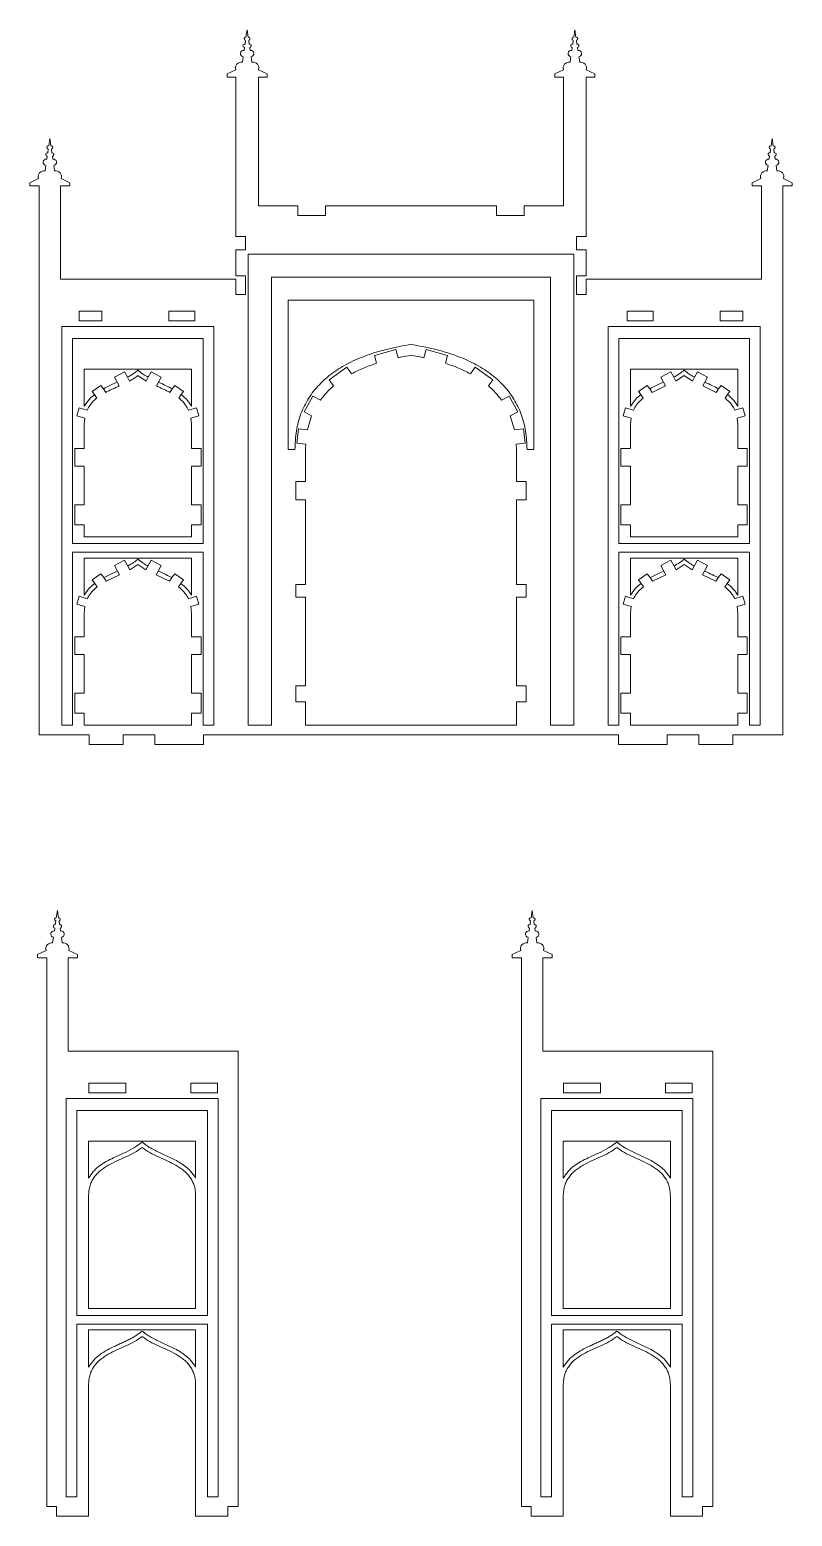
# Model space of a CAD drawing. Header units: millimetres. Extents: x -566 to 8079, y -1523 to 3979.
# Drawn here: x -565.8 to -328.5, y 2938.6 to 3401.4 of the extents above; entities that cross this region are included whole.
import ezdxf
from ezdxf.lldxf.tags import DXFTag

# ---------------------------------------------------------------- set-up
doc = ezdxf.new("R2010")
doc.units = ezdxf.units.MM
tags = doc.linetypes.add('CENTER', pattern=[10.16, 6.35, -1.27, 1.27, -1.27]).pattern_tags.tags
tags[10:11] = [DXFTag(74, 4), DXFTag(75, 0), DXFTag(340, '0'), DXFTag(46, 1.0), DXFTag(50, 0.0), DXFTag(44, 0.0), DXFTag(45, 0.0)]
tags[8:9] = [DXFTag(74, 4), DXFTag(75, 0), DXFTag(340, '0'), DXFTag(46, 1.0), DXFTag(50, 0.0), DXFTag(44, 0.0), DXFTag(45, 0.0)]
tags[6:7] = [DXFTag(74, 4), DXFTag(75, 0), DXFTag(340, '0'), DXFTag(46, 1.0), DXFTag(50, 0.0), DXFTag(44, 0.0), DXFTag(45, 0.0)]
tags[4:5] = [DXFTag(74, 4), DXFTag(75, 0), DXFTag(340, '0'), DXFTag(46, 1.0), DXFTag(50, 0.0), DXFTag(44, 0.0), DXFTag(45, 0.0)]

# ---------------------------------------------------------------- blocks, each defined once
blk = doc.blocks.new('DWG8')
at = {"color": 7, "linetype": 'Continuous', "lineweight": 15}
for p, q in [((234, 83.7), (233.65, 81.34)), ((234.35, 81.34), (234, 83.7)), ((335.67, 81.34), (336.02, 83.7)), ((336.02, 83.7), (336.37, 81.34)), ((233.51, 80.4), (233.34, 79.25)), ((234.67, 79.25), (234.49, 80.4)), ((335.36, 79.25), (335.53, 80.4)), ((336.51, 80.4), (336.68, 79.25)), ((232.76, 75.3), (232.51, 73.61)), ((233.18, 78.15), (233.05, 77.27)), ((234.96, 77.27), (234.83, 78.15)), ((235.5, 73.61), (235.25, 75.3)), ((334.52, 73.61), (334.77, 75.3)), ((335.06, 77.27), (335.19, 78.15)), ((336.84, 78.15), (336.97, 77.27)), ((337.27, 75.3), (337.52, 73.61)), ((230.45, 71.25), (227.74, 69.92)), ((227.74, 69.92), (227.74, 68.9)), ((240.27, 69.92), (237.55, 71.25)), ((240.27, 68.9), (240.27, 69.92)), ((329.75, 69.92), (332.47, 71.25)), ((329.75, 68.9), (329.75, 69.92)), ((339.57, 71.25), (342.28, 69.92)), ((342.28, 69.92), (342.28, 68.9)), ((227.74, 68.9), (230.45, 68.9)), ((230.45, 68.9), (230.45, 19.29)), ((237.56, 68.9), (240.27, 68.9)), ((237.56, 68.9), (237.56, 28.9)), ((332.46, 68.9), (329.75, 68.9)), ((332.46, 68.9), (332.46, 28.9)), ((342.28, 68.9), (339.57, 68.9)), ((339.57, 68.9), (339.57, 19.29)), ((171.93, 45.41), (172.1, 46.57)), ((172.24, 47.51), (172.59, 49.86)), ((172.59, 49.86), (172.94, 47.51)), ((173.08, 46.57), (173.25, 45.41)), ((396.94, 46.57), (396.77, 45.41)), ((397.43, 49.86), (397.08, 47.51)), ((397.78, 47.51), (397.43, 49.86)), ((398.09, 45.41), (397.92, 46.57)), ((171.64, 43.43), (171.77, 44.32)), ((173.42, 44.32), (173.55, 43.43)), ((396.61, 44.32), (396.47, 43.43)), ((398.38, 43.43), (398.25, 44.32)), ((166.33, 36.09), (169.04, 37.41)), ((171.09, 39.78), (171.34, 41.46)), ((173.84, 41.46), (174.09, 39.78)), ((176.14, 37.41), (178.85, 36.09)), ((393.88, 37.41), (391.17, 36.09)), ((396.18, 41.46), (395.93, 39.78)), ((398.93, 39.78), (398.68, 41.46)), ((403.69, 36.09), (400.98, 37.41)), ((166.33, 35.07), (166.33, 36.09)), ((169.3, 35.07), (166.33, 35.07)), ((169.3, 35.07), (169.3, -135.76)), ((178.85, 35.07), (175.88, 35.07)), ((175.88, 35.07), (175.88, 6.07)), ((178.85, 36.09), (178.85, 35.07)), ((391.17, 36.09), (391.17, 35.07)), ((391.17, 35.07), (394.14, 35.07)), ((394.14, 35.07), (394.14, 6.07)), ((400.72, 35.07), (403.69, 35.07)), ((400.72, -135.76), (400.72, 35.07)), ((403.69, 35.07), (403.69, 36.09)), ((249.76, 28.9), (237.56, 28.9)), ((249.76, 25.9), (249.76, 28.9)), ((258.42, 25.9), (258.42, 28.9)), ((311.6, 28.9), (258.42, 28.9)), ((311.6, 25.9), (311.6, 28.9)), ((320.26, 25.9), (320.26, 28.9)), ((332.46, 28.9), (320.26, 28.9)), ((249.76, 25.9), (258.42, 25.9)), ((311.6, 25.9), (320.26, 25.9)), ((233.45, 19.29), (230.45, 19.29)), ((233.45, 15.17), (233.45, 19.29)), ((339.57, 19.29), (336.57, 19.29)), ((336.57, 19.29), (336.57, 15.17)), ((230.45, 15.17), (230.45, 7.12)), ((230.45, 15.17), (233.45, 15.17)), ((336.57, 15.17), (339.57, 15.17)), ((339.57, 7.12), (339.57, 15.17)), ((335.65, 13.87), (234.37, 13.87)), ((234.37, 13.87), (234.37, -132.76)), ((335.65, -132.76), (335.65, 13.87)), ((175.88, 6.07), (230.45, 6.07)), ((233.45, 7.12), (230.45, 7.12)), ((230.45, 6.07), (230.45, 1.31)), ((233.45, 1.31), (233.45, 7.12)), ((241.54, -132.76), (241.54, 6.7)), ((241.54, 6.7), (328.48, 6.7)), ((328.48, 6.7), (328.48, -132.76)), ((339.57, 7.12), (336.57, 7.12)), ((336.57, 7.12), (336.57, 1.31)), ((339.57, 6.07), (339.57, 1.31)), ((339.57, 6.07), (394.14, 6.07)), ((230.45, 1.31), (233.45, 1.31)), ((336.57, 1.31), (339.57, 1.31)), ((188.75, -3.93), (181.69, -3.93)), ((181.69, -3.93), (181.69, -6.93)), ((188.75, -6.93), (188.75, -3.93)), ((217.73, -3.93), (209.65, -3.93)), ((209.65, -3.93), (209.65, -6.93)), ((217.73, -6.93), (217.73, -3.93)), ((323.2, -0.53), (246.82, -0.53)), ((246.82, -0.53), (246.82, -46.93)), ((323.2, -46.93), (323.2, -0.53)), ((360.37, -3.93), (352.29, -3.93)), ((352.29, -3.93), (352.29, -6.93)), ((360.37, -6.93), (360.37, -3.93)), ((388.33, -3.93), (381.27, -3.93)), ((381.27, -3.93), (381.27, -6.93)), ((388.33, -6.93), (388.33, -3.93)), ((223.64, -8.7), (176.33, -8.7)), ((176.33, -8.7), (176.33, -132.76)), ((181.69, -6.93), (188.75, -6.93)), ((209.65, -6.93), (217.73, -6.93)), ((223.64, -132.76), (223.64, -8.7)), ((393.69, -8.7), (346.38, -8.7)), ((346.38, -8.7), (346.38, -132.76)), ((352.29, -6.93), (360.37, -6.93)), ((381.27, -6.93), (388.33, -6.93)), ((393.69, -132.76), (393.69, -8.7)), ((179.66, -12.47), (179.66, -76.2)), ((220.31, -12.47), (179.66, -12.47)), ((220.31, -76.2), (220.31, -12.47)), ((390.36, -12.47), (349.71, -12.47)), ((349.71, -12.47), (349.71, -76.2)), ((390.36, -76.2), (390.36, -12.47)), ((280.28, -15.85), (273.6, -17.72)), ((273.6, -17.72), (274.29, -20.15)), ((280.99, -18.39), (280.28, -15.85)), ((289.74, -15.85), (289.03, -18.39)), ((296.42, -17.72), (289.74, -15.85)), ((295.73, -20.15), (296.42, -17.72)), ((216.65, -21.94), (183.32, -21.94)), ((183.32, -21.94), (183.32, -33.5)), ((195.87, -22.8), (192.73, -24.46)), ((196.75, -24.47), (195.87, -22.8)), ((204.1, -22.8), (203.22, -24.47)), ((207.24, -24.46), (204.1, -22.8)), ((216.65, -33.5), (216.65, -21.94)), ((265.06, -21.35), (259.55, -25.27)), ((266.52, -23.4), (265.06, -21.35)), ((304.96, -21.35), (303.5, -23.4)), ((310.48, -25.27), (304.96, -21.35)), ((386.7, -21.94), (353.37, -21.94)), ((353.37, -21.94), (353.37, -33.5)), ((365.93, -22.8), (362.78, -24.46)), ((366.8, -24.47), (365.93, -22.8)), ((374.15, -22.8), (373.27, -24.47)), ((377.29, -24.46), (374.15, -22.8)), ((386.7, -33.5), (386.7, -21.94)), ((188.51, -27.01), (185.8, -28.9)), ((189.26, -28.09), (188.51, -27.01)), ((192.73, -24.46), (193.55, -26.02)), ((193.55, -26.02), (194.17, -27.2)), ((197.37, -25.65), (196.75, -24.47)), ((202.6, -25.65), (199.98, -23.98)), ((203.22, -24.47), (202.6, -25.65)), ((205.8, -27.2), (206.42, -26.02)), ((206.42, -26.02), (207.24, -24.46)), ((211.46, -27.01), (210.71, -28.09)), ((214.17, -28.9), (211.46, -27.01)), ((259.55, -25.27), (260.91, -27.19)), ((309.11, -27.19), (310.48, -25.27)), ((358.56, -27.01), (355.85, -28.9)), ((359.31, -28.09), (358.56, -27.01)), ((364.23, -27.2), (360.07, -29.19)), ((362.78, -24.46), (363.6, -26.02)), ((363.6, -26.02), (364.23, -27.2)), ((367.42, -25.65), (366.8, -24.47)), ((370.04, -23.98), (367.42, -25.65)), ((372.65, -25.65), (370.04, -23.98)), ((373.27, -24.47), (372.65, -25.65)), ((375.85, -27.2), (376.47, -26.02)), ((380, -29.19), (375.85, -27.2)), ((376.47, -26.02), (377.29, -24.46)), ((381.51, -27.01), (380.76, -28.09)), ((384.22, -28.9), (381.51, -27.01)), ((185.8, -28.9), (186.48, -29.88)), ((186.48, -29.88), (187.24, -30.97)), ((190.02, -29.19), (189.26, -28.09)), ((210.71, -28.09), (209.95, -29.19)), ((212.73, -30.97), (213.49, -29.88)), ((213.49, -29.88), (214.17, -28.9)), ((254.43, -30.34), (251.79, -35.29)), ((256.8, -31.61), (254.43, -30.34)), ((315.59, -30.34), (313.22, -31.61)), ((318.23, -35.29), (315.59, -30.34)), ((355.85, -28.9), (356.53, -29.88)), ((356.53, -29.88), (357.29, -30.97)), ((360.07, -29.19), (359.31, -28.09)), ((380.76, -28.09), (380, -29.19)), ((382.78, -30.97), (383.54, -29.88)), ((383.54, -29.88), (384.22, -28.9)), ((181.73, -34.01), (180.98, -36.5)), ((180.98, -36.5), (183.46, -37.25)), ((184.18, -34.76), (181.73, -34.01)), ((218.24, -34.01), (215.79, -34.76)), ((216.51, -37.25), (218.99, -36.5)), ((218.99, -36.5), (218.24, -34.01)), ((251.79, -35.29), (254.09, -36.52)), ((254.09, -36.52), (252.79, -40.85)), ((315.93, -36.52), (318.23, -35.29)), ((317.23, -40.85), (315.93, -36.52)), ((351.79, -34.01), (351.03, -36.5)), ((351.03, -36.5), (353.51, -37.25)), ((354.23, -34.76), (351.79, -34.01)), ((388.29, -34.01), (385.84, -34.76)), ((386.56, -37.25), (389.04, -36.5)), ((389.04, -36.5), (388.29, -34.01)), ((183.46, -37.25), (183.32, -39.13)), ((183.32, -39.13), (183.32, -46.66)), ((216.65, -39.13), (216.51, -37.25)), ((216.65, -46.66), (216.65, -39.13)), ((250.02, -40.49), (249.43, -44.98)), ((252.79, -40.85), (250.02, -40.49)), ((320, -40.49), (317.23, -40.85)), ((320.59, -44.98), (320, -40.49)), ((353.51, -37.25), (353.37, -39.13)), ((353.37, -39.13), (353.37, -46.66)), ((386.7, -39.13), (386.56, -37.25)), ((386.7, -46.66), (386.7, -39.13)), ((249.43, -44.98), (252.24, -45.34)), ((252.24, -45.34), (252.21, -46.93)), ((317.78, -45.34), (320.59, -44.98)), ((317.81, -46.93), (317.78, -45.34)), ((183.32, -46.66), (180.32, -46.66)), ((180.32, -46.66), (180.32, -52.14)), ((219.65, -46.66), (216.65, -46.66)), ((219.65, -52.14), (219.65, -46.66)), ((246.82, -46.93), (248.87, -46.93)), ((252.21, -46.93), (252.21, -56.97)), ((317.81, -56.97), (317.81, -46.93)), ((321.15, -46.93), (323.2, -46.93)), ((353.37, -46.66), (350.37, -46.66)), ((350.37, -46.66), (350.37, -52.14)), ((389.7, -46.66), (386.7, -46.66)), ((389.7, -52.14), (389.7, -46.66)), ((180.32, -52.14), (183.32, -52.14)), ((183.32, -52.14), (183.32, -64.2)), ((216.65, -52.14), (219.65, -52.14)), ((216.65, -64.2), (216.65, -52.14)), ((350.37, -52.14), (353.37, -52.14)), ((353.37, -52.14), (353.37, -64.2)), ((386.7, -52.14), (389.7, -52.14)), ((386.7, -64.2), (386.7, -52.14)), ((252.21, -56.97), (249.21, -56.97)), ((249.21, -56.97), (249.21, -62.6)), ((320.81, -56.97), (317.81, -56.97)), ((320.81, -62.6), (320.81, -56.97)), ((183.32, -64.2), (180.32, -64.2)), ((180.32, -64.2), (180.32, -70.41)), ((219.65, -64.2), (216.65, -64.2)), ((219.65, -70.41), (219.65, -64.2)), ((249.21, -62.6), (252.21, -62.6)), ((252.21, -62.6), (252.21, -89.04)), ((317.81, -89.04), (317.81, -62.6)), ((317.81, -62.6), (320.81, -62.6)), ((353.37, -64.2), (350.37, -64.2)), ((350.37, -64.2), (350.37, -70.41)), ((389.7, -64.2), (386.7, -64.2)), ((389.7, -70.41), (389.7, -64.2)), ((180.32, -70.41), (183.32, -70.41)), ((183.32, -70.41), (183.32, -74.13)), ((216.65, -74.13), (216.65, -70.41)), ((216.65, -70.41), (219.65, -70.41)), ((350.37, -70.41), (353.37, -70.41)), ((353.37, -70.41), (353.37, -74.13)), ((386.7, -74.13), (386.7, -70.41)), ((386.7, -70.41), (389.7, -70.41)), ((179.66, -76.2), (220.31, -76.2)), ((183.32, -74.13), (216.65, -74.13)), ((349.71, -76.2), (390.36, -76.2)), ((353.37, -74.13), (386.7, -74.13)), ((179.66, -132.76), (179.66, -78.92)), ((179.66, -78.92), (220.31, -78.92)), ((216.65, -80.77), (183.32, -80.77)), ((183.32, -80.77), (183.32, -92.33)), ((195.87, -81.43), (192.73, -83.09)), ((192.73, -83.09), (193.64, -84.82)), ((196.83, -83.26), (195.87, -81.43)), ((197.46, -84.44), (196.83, -83.26)), ((199.98, -82.81), (197.46, -84.44)), ((202.51, -84.44), (199.98, -82.81)), ((203.14, -83.26), (202.51, -84.44)), ((204.1, -81.43), (203.14, -83.26)), ((207.24, -83.09), (204.1, -81.43)), ((206.33, -84.82), (207.24, -83.09)), ((216.65, -92.33), (216.65, -80.77)), ((220.31, -78.92), (220.31, -132.76)), ((349.71, -132.76), (349.71, -78.92)), ((349.71, -78.92), (390.36, -78.92)), ((386.7, -80.77), (353.37, -80.77)), ((353.37, -80.77), (353.37, -92.33)), ((365.93, -81.43), (362.78, -83.09)), ((362.78, -83.09), (363.69, -84.82)), ((366.89, -83.26), (365.93, -81.43)), ((367.51, -84.44), (366.89, -83.26)), ((370.04, -82.81), (367.51, -84.44)), ((372.56, -84.44), (370.04, -82.81)), ((373.19, -83.26), (372.56, -84.44)), ((374.15, -81.43), (373.19, -83.26)), ((377.29, -83.09), (374.15, -81.43)), ((376.38, -84.82), (377.29, -83.09)), ((386.7, -92.33), (386.7, -80.77)), ((390.36, -78.92), (390.36, -132.76)), ((188.51, -85.65), (185.8, -87.53)), ((185.8, -87.53), (186.57, -88.64)), ((189.36, -86.87), (188.51, -85.65)), ((190.12, -87.97), (189.36, -86.87)), ((194.26, -86), (190.12, -87.97)), ((193.64, -84.82), (194.26, -86)), ((205.71, -86), (206.33, -84.82)), ((209.85, -87.97), (205.71, -86)), ((210.61, -86.87), (209.85, -87.97)), ((211.46, -85.65), (210.61, -86.87)), ((214.17, -87.53), (211.46, -85.65)), ((213.4, -88.64), (214.17, -87.53)), ((358.56, -85.65), (355.85, -87.53)), ((355.85, -87.53), (356.62, -88.64)), ((359.41, -86.87), (358.56, -85.65)), ((360.17, -87.97), (359.41, -86.87)), ((364.31, -86), (360.17, -87.97)), ((363.69, -84.82), (364.31, -86)), ((375.76, -86), (376.38, -84.82)), ((379.9, -87.97), (375.76, -86)), ((380.66, -86.87), (379.9, -87.97)), ((381.51, -85.65), (380.66, -86.87)), ((384.22, -87.53), (381.51, -85.65)), ((383.45, -88.64), (384.22, -87.53)), ((186.57, -88.64), (187.33, -89.74)), ((212.64, -89.74), (213.4, -88.64)), ((252.21, -89.04), (249.21, -89.04)), ((249.21, -89.04), (249.21, -92.94)), ((320.81, -89.04), (317.81, -89.04)), ((320.81, -92.94), (320.81, -89.04)), ((356.62, -88.64), (357.38, -89.74)), ((382.69, -89.74), (383.45, -88.64)), ((181.73, -92.65), (180.98, -95.14)), ((180.98, -95.14), (183.49, -95.9)), ((184.26, -93.41), (181.73, -92.65)), ((183.49, -95.9), (183.32, -97.96)), ((218.24, -92.65), (215.71, -93.41)), ((216.48, -95.9), (218.99, -95.14)), ((216.65, -97.96), (216.48, -95.9)), ((218.99, -95.14), (218.24, -92.65)), ((249.21, -92.94), (252.21, -92.94)), ((252.21, -92.94), (252.21, -120.58)), ((317.81, -120.58), (317.81, -92.94)), ((317.81, -92.94), (320.81, -92.94)), ((351.79, -92.65), (351.03, -95.14)), ((351.03, -95.14), (353.54, -95.9)), ((354.31, -93.41), (351.79, -92.65)), ((353.54, -95.9), (353.37, -97.96)), ((388.29, -92.65), (385.76, -93.41)), ((386.53, -95.9), (389.04, -95.14)), ((386.7, -97.96), (386.53, -95.9)), ((389.04, -95.14), (388.29, -92.65)), ((183.32, -97.96), (183.32, -105.29)), ((216.65, -105.29), (216.65, -97.96)), ((353.37, -97.96), (353.37, -105.29)), ((386.7, -105.29), (386.7, -97.96)), ((183.32, -105.29), (180.32, -105.29)), ((180.32, -105.29), (180.32, -110.78)), ((219.65, -105.29), (216.65, -105.29)), ((219.65, -110.78), (219.65, -105.29)), ((353.37, -105.29), (350.37, -105.29)), ((350.37, -105.29), (350.37, -110.78)), ((389.7, -105.29), (386.7, -105.29)), ((389.7, -110.78), (389.7, -105.29)), ((180.32, -110.78), (183.32, -110.78)), ((183.32, -110.78), (183.32, -122.83)), ((216.65, -122.83), (216.65, -110.78)), ((216.65, -110.78), (219.65, -110.78)), ((350.37, -110.78), (353.37, -110.78)), ((353.37, -110.78), (353.37, -122.83)), ((386.7, -110.78), (389.7, -110.78)), ((386.7, -122.83), (386.7, -110.78)), ((183.32, -122.83), (180.32, -122.83)), ((180.32, -122.83), (180.32, -129.05)), ((219.65, -122.83), (216.65, -122.83)), ((219.65, -129.05), (219.65, -122.83)), ((252.21, -120.58), (249.21, -120.58)), ((249.21, -120.58), (249.21, -125.55)), ((320.81, -120.58), (317.81, -120.58)), ((320.81, -125.55), (320.81, -120.58)), ((353.37, -122.83), (350.37, -122.83)), ((350.37, -122.83), (350.37, -129.05)), ((389.7, -122.83), (386.7, -122.83)), ((389.7, -129.05), (389.7, -122.83)), ((180.32, -129.05), (183.32, -129.05)), ((183.32, -129.05), (183.32, -132.76)), ((216.65, -132.76), (216.65, -129.05)), ((216.65, -129.05), (219.65, -129.05)), ((249.21, -125.55), (252.21, -125.55)), ((252.21, -125.55), (252.21, -132.76)), ((317.81, -132.76), (317.81, -125.55)), ((317.81, -125.55), (320.81, -125.55)), ((350.37, -129.05), (353.37, -129.05)), ((353.37, -129.05), (353.37, -132.76)), ((386.7, -132.76), (386.7, -129.05)), ((386.7, -129.05), (389.7, -129.05)), ((176.33, -132.76), (179.66, -132.76)), ((183.32, -132.76), (216.65, -132.76)), ((220.31, -132.76), (223.64, -132.76)), ((234.37, -132.76), (241.54, -132.76)), ((252.21, -132.76), (317.81, -132.76)), ((328.48, -132.76), (335.65, -132.76)), ((346.38, -132.76), (349.71, -132.76)), ((353.37, -132.76), (386.7, -132.76)), ((390.36, -132.76), (393.69, -132.76)), ((169.3, -135.76), (184.82, -135.76)), ((184.82, -135.76), (184.82, -138.76)), ((184.82, -138.76), (195.38, -138.76)), ((195.38, -135.76), (205.32, -135.76)), ((195.38, -138.76), (195.38, -135.76)), ((205.32, -138.76), (205.32, -135.76)), ((220.4, -138.76), (205.32, -138.76)), ((220.4, -135.76), (349.62, -135.76)), ((220.4, -138.76), (220.4, -135.76)), ((349.62, -138.76), (349.62, -135.76)), ((364.7, -138.76), (349.62, -138.76)), ((364.7, -135.76), (374.64, -135.76)), ((364.7, -138.76), (364.7, -135.76)), ((374.64, -135.76), (374.64, -138.76)), ((374.64, -138.76), (385.2, -138.76)), ((385.2, -135.76), (400.72, -135.76)), ((385.2, -138.76), (385.2, -135.76)), ((174.3, -194.89), (174.47, -193.73)), ((174.61, -192.79), (174.96, -190.44)), ((174.96, -190.44), (175.31, -192.79)), ((175.45, -193.73), (175.62, -194.89)), ((322.07, -194.89), (322.24, -193.73)), ((322.38, -192.79), (322.73, -190.44)), ((322.73, -190.44), (323.08, -192.79)), ((323.22, -193.73), (323.39, -194.89)), ((173.46, -200.52), (173.71, -198.84)), ((174.01, -196.87), (174.14, -195.98)), ((175.79, -195.98), (175.92, -196.87)), ((176.21, -198.84), (176.46, -200.52)), ((321.23, -200.52), (321.48, -198.84)), ((321.77, -196.87), (321.91, -195.98)), ((323.55, -195.98), (323.69, -196.87)), ((323.98, -198.84), (324.23, -200.52)), ((168.7, -204.21), (171.41, -202.89)), ((178.51, -202.89), (181.22, -204.21)), ((316.47, -204.21), (319.18, -202.89)), ((326.28, -202.89), (328.99, -204.21)), ((168.7, -205.23), (168.7, -204.21)), ((171.67, -205.23), (168.7, -205.23)), ((171.67, -376.06), (171.67, -205.23)), ((181.22, -205.23), (178.25, -205.23)), ((178.25, -205.23), (178.25, -234.23)), ((181.22, -204.21), (181.22, -205.23)), ((316.47, -205.23), (316.47, -204.21)), ((319.44, -205.23), (316.47, -205.23)), ((319.44, -376.06), (319.44, -205.23)), ((328.99, -205.23), (326.02, -205.23)), ((326.02, -205.23), (326.02, -234.23)), ((328.99, -204.21), (328.99, -205.23)), ((178.25, -234.23), (231.2, -234.23)), ((231.2, -234.23), (231.2, -376.06)), ((326.02, -234.23), (378.97, -234.23)), ((378.97, -234.23), (378.97, -376.06)), ((184.69, -244.23), (184.69, -247.23)), ((196.21, -244.23), (184.69, -244.23)), ((196.21, -247.23), (196.21, -244.23)), ((216.49, -244.23), (216.49, -247.23)), ((224.75, -244.23), (216.49, -244.23)), ((224.75, -247.23), (224.75, -244.23)), ((332.46, -244.23), (332.46, -247.23)), ((343.98, -244.23), (332.46, -244.23)), ((343.98, -247.23), (343.98, -244.23)), ((364.26, -244.23), (364.26, -247.23)), ((372.52, -244.23), (364.26, -244.23)), ((372.52, -247.23), (372.52, -244.23)), ((177.65, -249), (224.97, -249)), ((177.65, -373.06), (177.65, -249)), ((184.69, -247.23), (196.21, -247.23)), ((216.49, -247.23), (224.75, -247.23)), ((224.97, -249), (224.97, -373.06)), ((325.42, -249), (372.74, -249)), ((325.42, -373.06), (325.42, -249)), ((332.46, -247.23), (343.98, -247.23)), ((364.26, -247.23), (372.52, -247.23)), ((372.74, -249), (372.74, -373.06)), ((180.99, -316.51), (180.99, -252.77)), ((180.99, -252.77), (221.64, -252.77)), ((221.64, -252.77), (221.64, -316.51)), ((328.76, -316.51), (328.76, -252.77)), ((328.76, -252.77), (369.4, -252.77)), ((369.4, -252.77), (369.4, -316.51)), ((184.64, -262.24), (217.98, -262.24)), ((184.64, -273.8), (184.64, -262.24)), ((217.98, -262.24), (217.98, -273.8)), ((332.41, -262.24), (365.75, -262.24)), ((332.41, -273.8), (332.41, -262.24)), ((365.75, -262.24), (365.75, -273.8)), ((184.64, -314.43), (184.64, -279.43)), ((217.98, -279.43), (217.98, -314.43)), ((332.41, -314.43), (332.41, -279.43)), ((365.75, -279.43), (365.75, -314.43)), ((217.98, -314.43), (184.64, -314.43)), ((365.75, -314.43), (332.41, -314.43)), ((221.64, -316.51), (180.99, -316.51)), ((180.99, -319.22), (180.99, -373.06)), ((221.64, -319.22), (180.99, -319.22)), ((221.64, -373.06), (221.64, -319.22)), ((369.4, -316.51), (328.76, -316.51)), ((328.76, -319.22), (328.76, -373.06)), ((369.4, -319.22), (328.76, -319.22)), ((369.4, -373.06), (369.4, -319.22)), ((184.64, -321.07), (217.98, -321.07)), ((184.64, -332.63), (184.64, -321.07)), ((217.98, -321.07), (217.98, -332.63)), ((332.41, -321.07), (365.75, -321.07)), ((332.41, -332.63), (332.41, -321.07)), ((365.75, -321.07), (365.75, -332.63)), ((184.64, -338.26), (184.64, -379.06)), ((217.98, -379.06), (217.98, -338.26)), ((332.41, -338.26), (332.41, -379.06)), ((365.75, -379.06), (365.75, -338.26)), ((180.99, -373.06), (177.65, -373.06)), ((224.97, -373.06), (221.64, -373.06)), ((328.76, -373.06), (325.42, -373.06)), ((372.74, -373.06), (369.4, -373.06)), ((174.64, -376.06), (171.67, -376.06)), ((174.64, -379.06), (174.64, -376.06)), ((174.64, -379.06), (184.64, -379.06)), ((217.98, -379.06), (227.98, -379.06)), ((231.2, -376.06), (227.98, -376.06)), ((227.98, -379.06), (227.98, -376.06)), ((322.41, -376.06), (319.44, -376.06)), ((322.41, -379.06), (322.41, -376.06)), ((322.41, -379.06), (332.41, -379.06)), ((365.75, -379.06), (375.75, -379.06)), ((378.97, -376.06), (375.75, -376.06)), ((375.75, -379.06), (375.75, -376.06))]:
    blk.add_line(p, q, dxfattribs=at)
for centre, radius, start, end in [((233.26, 78.7), 0.553, 81.5456, 261.5456), ((233.58, 80.87), 0.474, 81.5456, 261.5456), ((234.42, 80.87), 0.474, 278.4544, 98.4544), ((234.75, 78.7), 0.553, 278.4544, 98.4544), ((335.27, 78.7), 0.553, 81.5456, 261.5456), ((335.6, 80.87), 0.474, 81.5456, 261.5456), ((336.44, 80.87), 0.474, 278.4544, 98.4544), ((336.76, 78.7), 0.553, 278.4544, 98.4544), ((232.9, 76.28), 0.996, 81.5456, 261.5456), ((235.11, 76.28), 0.996, 278.4544, 98.4544), ((334.91, 76.28), 0.996, 81.5456, 261.5456), ((337.12, 76.28), 0.996, 278.4544, 98.4544), ((232.23, 71.78), 1.86, 81.5456, 196.6114), ((235.78, 71.78), 1.86, 343.3886, 98.4544), ((334.24, 71.78), 1.86, 81.5456, 196.6114), ((337.79, 71.78), 1.86, 343.3886, 98.4544), ((172.17, 47.04), 0.474, 81.5456, 261.5456), ((173.01, 47.04), 0.474, 278.4544, 98.4544), ((397.01, 47.04), 0.474, 81.5456, 261.5456), ((397.85, 47.04), 0.474, 278.4544, 98.4544), ((171.49, 42.45), 0.996, 81.5456, 261.5456), ((171.85, 44.87), 0.553, 81.5456, 261.5456), ((173.33, 44.87), 0.553, 278.4544, 98.4544), ((173.69, 42.45), 0.996, 278.4544, 98.4544), ((396.33, 42.45), 0.996, 81.5456, 261.5456), ((396.69, 44.87), 0.553, 81.5456, 261.5456), ((398.17, 44.87), 0.553, 278.4544, 98.4544), ((398.53, 42.45), 0.996, 278.4544, 98.4544), ((170.82, 37.95), 1.86, 81.5456, 196.6114), ((174.36, 37.95), 1.86, 343.3886, 98.4544), ((395.66, 37.95), 1.86, 81.5456, 196.6114), ((399.2, 37.95), 1.86, 343.3886, 98.4544), ((174.54, -193.26), 0.474, 81.5456, 261.5456), ((175.38, -193.26), 0.474, 278.4544, 98.4544), ((322.31, -193.26), 0.474, 81.5456, 261.5456), ((323.15, -193.26), 0.474, 278.4544, 98.4544), ((173.86, -197.85), 0.996, 81.5456, 261.5456), ((174.22, -195.43), 0.553, 81.5456, 261.5456), ((175.7, -195.43), 0.553, 278.4544, 98.4544), ((176.06, -197.85), 0.996, 278.4544, 98.4544), ((321.63, -197.85), 0.996, 81.5456, 261.5456), ((321.99, -195.43), 0.553, 81.5456, 261.5456), ((323.47, -195.43), 0.553, 278.4544, 98.4544), ((323.83, -197.85), 0.996, 278.4544, 98.4544), ((173.19, -202.36), 1.86, 81.5456, 196.6114), ((176.73, -202.36), 1.86, 343.3886, 98.4544), ((320.96, -202.36), 1.86, 81.5456, 196.6114), ((324.5, -202.36), 1.86, 343.3886, 98.4544)]:
    blk.add_arc(centre, radius, start, end, dxfattribs=at)
for points, knots in [([(248.87, -46.93), (248.96, -45.01), (249.12, -41.26), (250.58, -35.86), (252.99, -30.95), (256.39, -26.63), (260.66, -22.95), (265.7, -19.91), (271.47, -17.47), (277.97, -15.52), (282.6, -14.69), (285.01, -14.26)], [0, 0, 0, 0, 0.106944, 0.209223, 0.30946, 0.410282, 0.514314, 0.622123, 0.737782, 0.863222, 1, 1, 1, 1]), ([(285.01, -17.64), (283.93, -17.82), (282.59, -18.05), (281.25, -18.33), (280.99, -18.39)], [0, 0, 0, 0, 0.802038, 1, 1, 1, 1]), ([(285.01, -14.26), (287.47, -14.7), (292.17, -15.55), (298.77, -17.54), (304.61, -20.05), (309.67, -23.17), (313.88, -26.89), (317.18, -31.21), (319.5, -36.05), (320.91, -41.35), (321.07, -45.04), (321.15, -46.93)], [0, 0, 0, 0, 0.139153, 0.266578, 0.38393, 0.493264, 0.596978, 0.695889, 0.794372, 0.894915, 1, 1, 1, 1]), ([(289.03, -18.39), (288.77, -18.33), (287.43, -18.05), (286.09, -17.82), (285.01, -17.64)], [0, 0, 0, 0, 0.197967, 1, 1, 1, 1]), ([(196.75, -24.47), (197.39, -24.11), (198.52, -23.46), (199.54, -22.64), (199.98, -22.28)], [0, 0, 0, 0, 0.560753, 1, 1, 1, 1]), ([(199.98, -22.28), (200.55, -22.73), (201.57, -23.55), (202.71, -24.19), (203.22, -24.47)], [0, 0, 0, 0, 0.555291, 1, 1, 1, 1]), ([(274.29, -20.15), (272.91, -20.63), (270.25, -21.53), (267.73, -22.8), (266.52, -23.4)], [0, 0, 0, 0, 0.51747, 1, 1, 1, 1]), ([(303.5, -23.4), (302.29, -22.8), (299.77, -21.53), (297.11, -20.63), (295.73, -20.15)], [0, 0, 0, 0, 0.482531, 1, 1, 1, 1]), ([(366.8, -24.47), (367.44, -24.11), (368.57, -23.46), (369.59, -22.64), (370.04, -22.28)], [0, 0, 0, 0, 0.560746, 1, 1, 1, 1]), ([(370.04, -22.28), (370.6, -22.73), (371.62, -23.55), (372.76, -24.19), (373.27, -24.47)], [0, 0, 0, 0, 0.555289, 1, 1, 1, 1]), ([(189.26, -28.09), (190.05, -27.68), (191.47, -26.96), (192.92, -26.3), (193.55, -26.02)], [0, 0, 0, 0, 0.5636405, 1, 1, 1, 1]), ([(194.17, -27.2), (193.8, -27.37), (193.08, -27.7), (192.03, -28.18), (191.02, -28.67), (190.36, -29.01), (190.02, -29.19)], [0, 0, 0, 0, 0.271018, 0.509696, 0.75449, 1, 1, 1, 1]), ([(199.98, -23.98), (199.57, -24.28), (198.74, -24.89), (197.83, -25.39), (197.37, -25.65)], [0, 0, 0, 0, 0.4933202, 1, 1, 1, 1]), ([(209.95, -29.19), (209.61, -29.01), (208.95, -28.67), (207.94, -28.18), (206.89, -27.7), (206.17, -27.37), (205.8, -27.2)], [0, 0, 0, 0, 0.245551, 0.490339, 0.729076, 1, 1, 1, 1]), ([(206.42, -26.02), (207.22, -26.38), (208.68, -27.03), (210.09, -27.76), (210.71, -28.09)], [0, 0, 0, 0, 0.556652, 1, 1, 1, 1]), ([(260.91, -27.19), (260.15, -27.87), (258.65, -29.22), (257.41, -30.82), (256.8, -31.61)], [0, 0, 0, 0, 0.507137, 1, 1, 1, 1]), ([(313.22, -31.61), (312.61, -30.82), (311.38, -29.22), (309.87, -27.87), (309.11, -27.19)], [0, 0, 0, 0, 0.492863, 1, 1, 1, 1]), ([(359.31, -28.09), (360.1, -27.68), (361.52, -26.96), (362.97, -26.3), (363.6, -26.02)], [0, 0, 0, 0, 0.5636405, 1, 1, 1, 1]), ([(376.47, -26.02), (377.28, -26.38), (378.73, -27.03), (380.14, -27.76), (380.76, -28.09)], [0, 0, 0, 0, 0.556646, 1, 1, 1, 1]), ([(183.32, -33.5), (183.81, -32.73), (184.69, -31.36), (185.94, -30.33), (186.48, -29.88)], [0, 0, 0, 0, 0.566407, 1, 1, 1, 1]), ([(187.24, -30.97), (187.18, -31.02), (186.38, -31.66), (185.19, -32.83), (184.47, -34.21), (184.18, -34.76)], [0, 0, 0, 0, 0.048754, 0.624764, 1, 1, 1, 1]), ([(215.79, -34.76), (215.5, -34.21), (214.78, -32.83), (213.59, -31.66), (212.79, -31.02), (212.73, -30.97)], [0, 0, 0, 0, 0.375243, 0.95126, 1, 1, 1, 1]), ([(213.49, -29.88), (214.18, -30.46), (215.41, -31.51), (216.27, -32.88), (216.65, -33.5)], [0, 0, 0, 0, 0.55263, 1, 1, 1, 1]), ([(353.37, -33.5), (353.87, -32.73), (354.74, -31.36), (355.99, -30.33), (356.53, -29.88)], [0, 0, 0, 0, 0.566407, 1, 1, 1, 1]), ([(357.29, -30.97), (356.51, -31.66), (355.27, -32.75), (354.52, -34.21), (354.23, -34.76)], [0, 0, 0, 0, 0.624616, 1, 1, 1, 1]), ([(385.84, -34.76), (385.55, -34.21), (384.8, -32.75), (383.56, -31.66), (382.78, -30.97)], [0, 0, 0, 0, 0.375384, 1, 1, 1, 1]), ([(383.54, -29.88), (384.23, -30.46), (385.46, -31.51), (386.32, -32.88), (386.7, -33.5)], [0, 0, 0, 0, 0.55263, 1, 1, 1, 1]), ([(196.83, -83.26), (197.45, -82.9), (198.56, -82.27), (199.55, -81.47), (199.98, -81.12)], [0, 0, 0, 0, 0.559912, 1, 1, 1, 1]), ([(199.98, -81.12), (200.54, -81.56), (201.54, -82.35), (202.64, -82.98), (203.14, -83.26)], [0, 0, 0, 0, 0.556019, 1, 1, 1, 1]), ([(366.89, -83.26), (367.5, -82.9), (368.61, -82.27), (369.6, -81.47), (370.04, -81.12)], [0, 0, 0, 0, 0.5599054, 1, 1, 1, 1]), ([(370.04, -81.12), (370.59, -81.56), (371.59, -82.35), (372.69, -82.98), (373.19, -83.26)], [0, 0, 0, 0, 0.556023, 1, 1, 1, 1]), ([(189.36, -86.87), (190.15, -86.46), (191.56, -85.75), (193.01, -85.1), (193.64, -84.82)], [0, 0, 0, 0, 0.563807, 1, 1, 1, 1]), ([(206.33, -84.82), (207.14, -85.18), (208.58, -85.82), (209.99, -86.55), (210.61, -86.87)], [0, 0, 0, 0, 0.556493, 1, 1, 1, 1]), ([(359.41, -86.87), (360.2, -86.46), (361.61, -85.75), (363.06, -85.1), (363.69, -84.82)], [0, 0, 0, 0, 0.563807, 1, 1, 1, 1]), ([(376.38, -84.82), (377.19, -85.18), (378.63, -85.82), (380.04, -86.55), (380.66, -86.87)], [0, 0, 0, 0, 0.556487, 1, 1, 1, 1]), ([(183.32, -92.33), (183.83, -91.54), (184.73, -90.15), (186.01, -89.1), (186.57, -88.64)], [0, 0, 0, 0, 0.566385, 1, 1, 1, 1]), ([(187.33, -89.74), (186.52, -90.44), (185.29, -91.51), (184.52, -92.93), (184.26, -93.41)], [0, 0, 0, 0, 0.658312, 1, 1, 1, 1]), ([(215.71, -93.41), (215.45, -92.93), (214.68, -91.51), (213.45, -90.44), (212.64, -89.74)], [0, 0, 0, 0, 0.34169, 1, 1, 1, 1]), ([(213.4, -88.64), (214.11, -89.23), (215.38, -90.3), (216.26, -91.7), (216.65, -92.33)], [0, 0, 0, 0, 0.552613, 1, 1, 1, 1]), ([(353.37, -92.33), (353.88, -91.54), (354.78, -90.15), (356.06, -89.1), (356.62, -88.64)], [0, 0, 0, 0, 0.566389, 1, 1, 1, 1]), ([(357.38, -89.74), (356.57, -90.44), (355.34, -91.51), (354.57, -92.93), (354.31, -93.41)], [0, 0, 0, 0, 0.658312, 1, 1, 1, 1]), ([(385.76, -93.41), (385.5, -92.93), (384.73, -91.51), (383.5, -90.44), (382.69, -89.74)], [0, 0, 0, 0, 0.341688, 1, 1, 1, 1]), ([(383.45, -88.64), (384.16, -89.23), (385.43, -90.3), (386.31, -91.7), (386.7, -92.33)], [0, 0, 0, 0, 0.552609, 1, 1, 1, 1]), ([(201.31, -262.58), (200.41, -263.26), (198.62, -264.61), (195.52, -266.04), (192.68, -267.31), (190.13, -268.6), (188.32, -269.74), (187.01, -270.82), (185.79, -272.01), (185.11, -273.08), (184.64, -273.8)], [0, 0, 0, 0, 0.165498, 0.329345, 0.499691, 0.624833, 0.749825, 0.813904, 0.874696, 1, 1, 1, 1]), ([(217.98, -273.8), (217.48, -273.03), (216.61, -271.7), (214.92, -270.21), (213.28, -269.08), (211.54, -268.1), (209.77, -267.24), (208, -266.44), (206.27, -265.65), (204.91, -264.98), (203.91, -264.42), (203.22, -264.01), (202.63, -263.61), (202, -263.13), (201.58, -262.8), (201.31, -262.58)], [0, 0, 0, 0, 0.134498, 0.232215, 0.330462, 0.427009, 0.525195, 0.620462, 0.714031, 0.80404, 0.844152, 0.8834, 0.921629, 0.949067, 1, 1, 1, 1]), ([(349.08, -262.58), (348.18, -263.26), (346.39, -264.61), (343.29, -266.04), (340.45, -267.31), (337.9, -268.6), (336.09, -269.74), (334.78, -270.82), (333.56, -272.01), (332.87, -273.08), (332.41, -273.8)], [0, 0, 0, 0, 0.165498, 0.329345, 0.499691, 0.624833, 0.749825, 0.813904, 0.874696, 1, 1, 1, 1]), ([(365.75, -273.8), (365.25, -273.03), (364.38, -271.7), (362.69, -270.21), (361.05, -269.08), (359.31, -268.1), (357.54, -267.24), (355.76, -266.44), (354.04, -265.65), (352.68, -264.98), (351.67, -264.42), (350.99, -264.01), (350.4, -263.61), (349.77, -263.13), (349.35, -262.8), (349.08, -262.58)], [0, 0, 0, 0, 0.134498, 0.232215, 0.330462, 0.427009, 0.525195, 0.620462, 0.714031, 0.80404, 0.844152, 0.8834, 0.921629, 0.949067, 1, 1, 1, 1]), ([(184.64, -279.43), (184.67, -278.84), (184.71, -277.7), (185.07, -276.11), (185.64, -274.69), (186.39, -273.45), (187.31, -272.36), (188.37, -271.4), (189.54, -270.55), (191.22, -269.52), (193.48, -268.41), (196.23, -267.18), (198.92, -265.92), (200.53, -264.82), (201.31, -264.28)], [0, 0, 0, 0, 0.074293, 0.141562, 0.204093, 0.263962, 0.322874, 0.382032, 0.442133, 0.503436, 0.629145, 0.75638, 0.881045, 1, 1, 1, 1]), ([(201.31, -264.28), (202.1, -264.82), (203.7, -265.92), (206.39, -267.18), (209.14, -268.41), (211.4, -269.52), (213.09, -270.55), (214.63, -271.68), (215.98, -273.05), (216.99, -274.69), (217.55, -276.11), (217.92, -277.7), (217.96, -278.84), (217.98, -279.43)], [0, 0, 0, 0, 0.118987, 0.243683, 0.37095, 0.496688, 0.558009, 0.618124, 0.735972, 0.795856, 0.858402, 0.925688, 1, 1, 1, 1]), ([(332.41, -279.43), (332.43, -278.84), (332.48, -277.7), (332.84, -276.11), (333.41, -274.69), (334.16, -273.45), (335.08, -272.36), (336.14, -271.4), (337.31, -270.55), (338.99, -269.52), (341.25, -268.41), (344, -267.18), (346.69, -265.92), (348.3, -264.82), (349.08, -264.28)], [0, 0, 0, 0, 0.074293, 0.141562, 0.204093, 0.263962, 0.322874, 0.382032, 0.442133, 0.503436, 0.629145, 0.75638, 0.881045, 1, 1, 1, 1]), ([(349.08, -264.28), (349.86, -264.82), (351.47, -265.92), (354.16, -267.18), (356.91, -268.41), (359.17, -269.52), (360.86, -270.55), (362.4, -271.68), (363.75, -273.05), (364.75, -274.69), (365.32, -276.11), (365.68, -277.7), (365.73, -278.84), (365.75, -279.43)], [0, 0, 0, 0, 0.118987, 0.243683, 0.37095, 0.496688, 0.558009, 0.618124, 0.735972, 0.795856, 0.858402, 0.925688, 1, 1, 1, 1]), ([(201.31, -321.42), (200.97, -321.69), (200.3, -322.23), (199.23, -322.96), (198.09, -323.61), (196.87, -324.23), (195.55, -324.86), (194.2, -325.46), (192.5, -326.24), (190.49, -327.23), (188.23, -328.62), (186.14, -330.35), (185.15, -331.87), (184.64, -332.63)], [0, 0, 0, 0, 0.064491, 0.125996, 0.190632, 0.258172, 0.327608, 0.406047, 0.474863, 0.604559, 0.73466, 0.865486, 1, 1, 1, 1]), ([(201.31, -323.11), (200.53, -323.65), (198.92, -324.76), (196.23, -326.01), (193.48, -327.24), (191.22, -328.35), (189.54, -329.38), (187.99, -330.51), (186.64, -331.88), (185.64, -333.53), (185.07, -334.94), (184.71, -336.54), (184.67, -337.67), (184.64, -338.26)], [0, 0, 0, 0, 0.118986, 0.243682, 0.370948, 0.496689, 0.55801, 0.618126, 0.735973, 0.795858, 0.858402, 0.925688, 1, 1, 1, 1]), ([(217.98, -332.63), (217.48, -331.86), (216.61, -330.54), (214.92, -329.04), (213.28, -327.91), (211.54, -326.94), (209.77, -326.08), (208, -325.27), (206.27, -324.49), (204.91, -323.81), (203.91, -323.25), (203.22, -322.84), (202.63, -322.44), (202, -321.96), (201.58, -321.63), (201.31, -321.42)], [0, 0, 0, 0, 0.134493, 0.232212, 0.330462, 0.427007, 0.525195, 0.62046, 0.714029, 0.804039, 0.844151, 0.8834, 0.921629, 0.949065, 1, 1, 1, 1]), ([(217.98, -338.26), (217.96, -337.67), (217.92, -336.54), (217.55, -334.94), (216.99, -333.53), (216.23, -332.28), (215.31, -331.19), (214.25, -330.23), (213.09, -329.38), (211.4, -328.35), (209.14, -327.24), (206.39, -326.01), (203.7, -324.76), (202.1, -323.65), (201.31, -323.11)], [0, 0, 0, 0, 0.074293, 0.141562, 0.20409, 0.263959, 0.322873, 0.382031, 0.442131, 0.503438, 0.629144, 0.756378, 0.881042, 1, 1, 1, 1]), ([(349.08, -321.42), (348.74, -321.69), (348.07, -322.23), (347, -322.96), (345.86, -323.61), (344.64, -324.23), (343.31, -324.86), (341.97, -325.46), (340.26, -326.24), (338.26, -327.23), (336, -328.62), (333.9, -330.35), (332.91, -331.87), (332.41, -332.63)], [0, 0, 0, 0, 0.064491, 0.125996, 0.190632, 0.258172, 0.327608, 0.406047, 0.474863, 0.604559, 0.73466, 0.865486, 1, 1, 1, 1]), ([(349.08, -323.11), (348.3, -323.65), (346.69, -324.76), (344, -326.01), (341.25, -327.24), (338.99, -328.35), (337.3, -329.38), (335.76, -330.51), (334.41, -331.88), (333.41, -333.53), (332.84, -334.94), (332.48, -336.54), (332.43, -337.67), (332.41, -338.26)], [0, 0, 0, 0, 0.118986, 0.243682, 0.370948, 0.496689, 0.55801, 0.618126, 0.735973, 0.795858, 0.858402, 0.925688, 1, 1, 1, 1]), ([(365.75, -332.63), (365.25, -331.86), (364.38, -330.54), (362.69, -329.04), (361.05, -327.91), (359.31, -326.94), (357.54, -326.08), (355.76, -325.27), (354.04, -324.49), (352.68, -323.81), (351.67, -323.25), (350.99, -322.84), (350.4, -322.44), (349.77, -321.96), (349.35, -321.63), (349.08, -321.42)], [0, 0, 0, 0, 0.134493, 0.232212, 0.330462, 0.427007, 0.525195, 0.62046, 0.714029, 0.804039, 0.844151, 0.8834, 0.921629, 0.949065, 1, 1, 1, 1]), ([(365.75, -338.26), (365.73, -337.67), (365.68, -336.54), (365.32, -334.94), (364.75, -333.53), (364, -332.28), (363.08, -331.19), (362.02, -330.23), (360.85, -329.38), (359.17, -328.35), (356.91, -327.24), (354.16, -326.01), (351.47, -324.76), (349.86, -323.65), (349.08, -323.11)], [0, 0, 0, 0, 0.074293, 0.141562, 0.20409, 0.263959, 0.322873, 0.382031, 0.442131, 0.503438, 0.629144, 0.756378, 0.881042, 1, 1, 1, 1])]:
    blk.add_open_spline(points, degree=3, knots=knots, dxfattribs=at)

msp = doc.modelspace()

# ---------------------------------------------------------------- block references
at = {"linetype": 'CENTER'}
msp.add_blockref('DWG8', (-732.15, 3317.71), dxfattribs=at)

doc.saveas('drawing.dxf')
